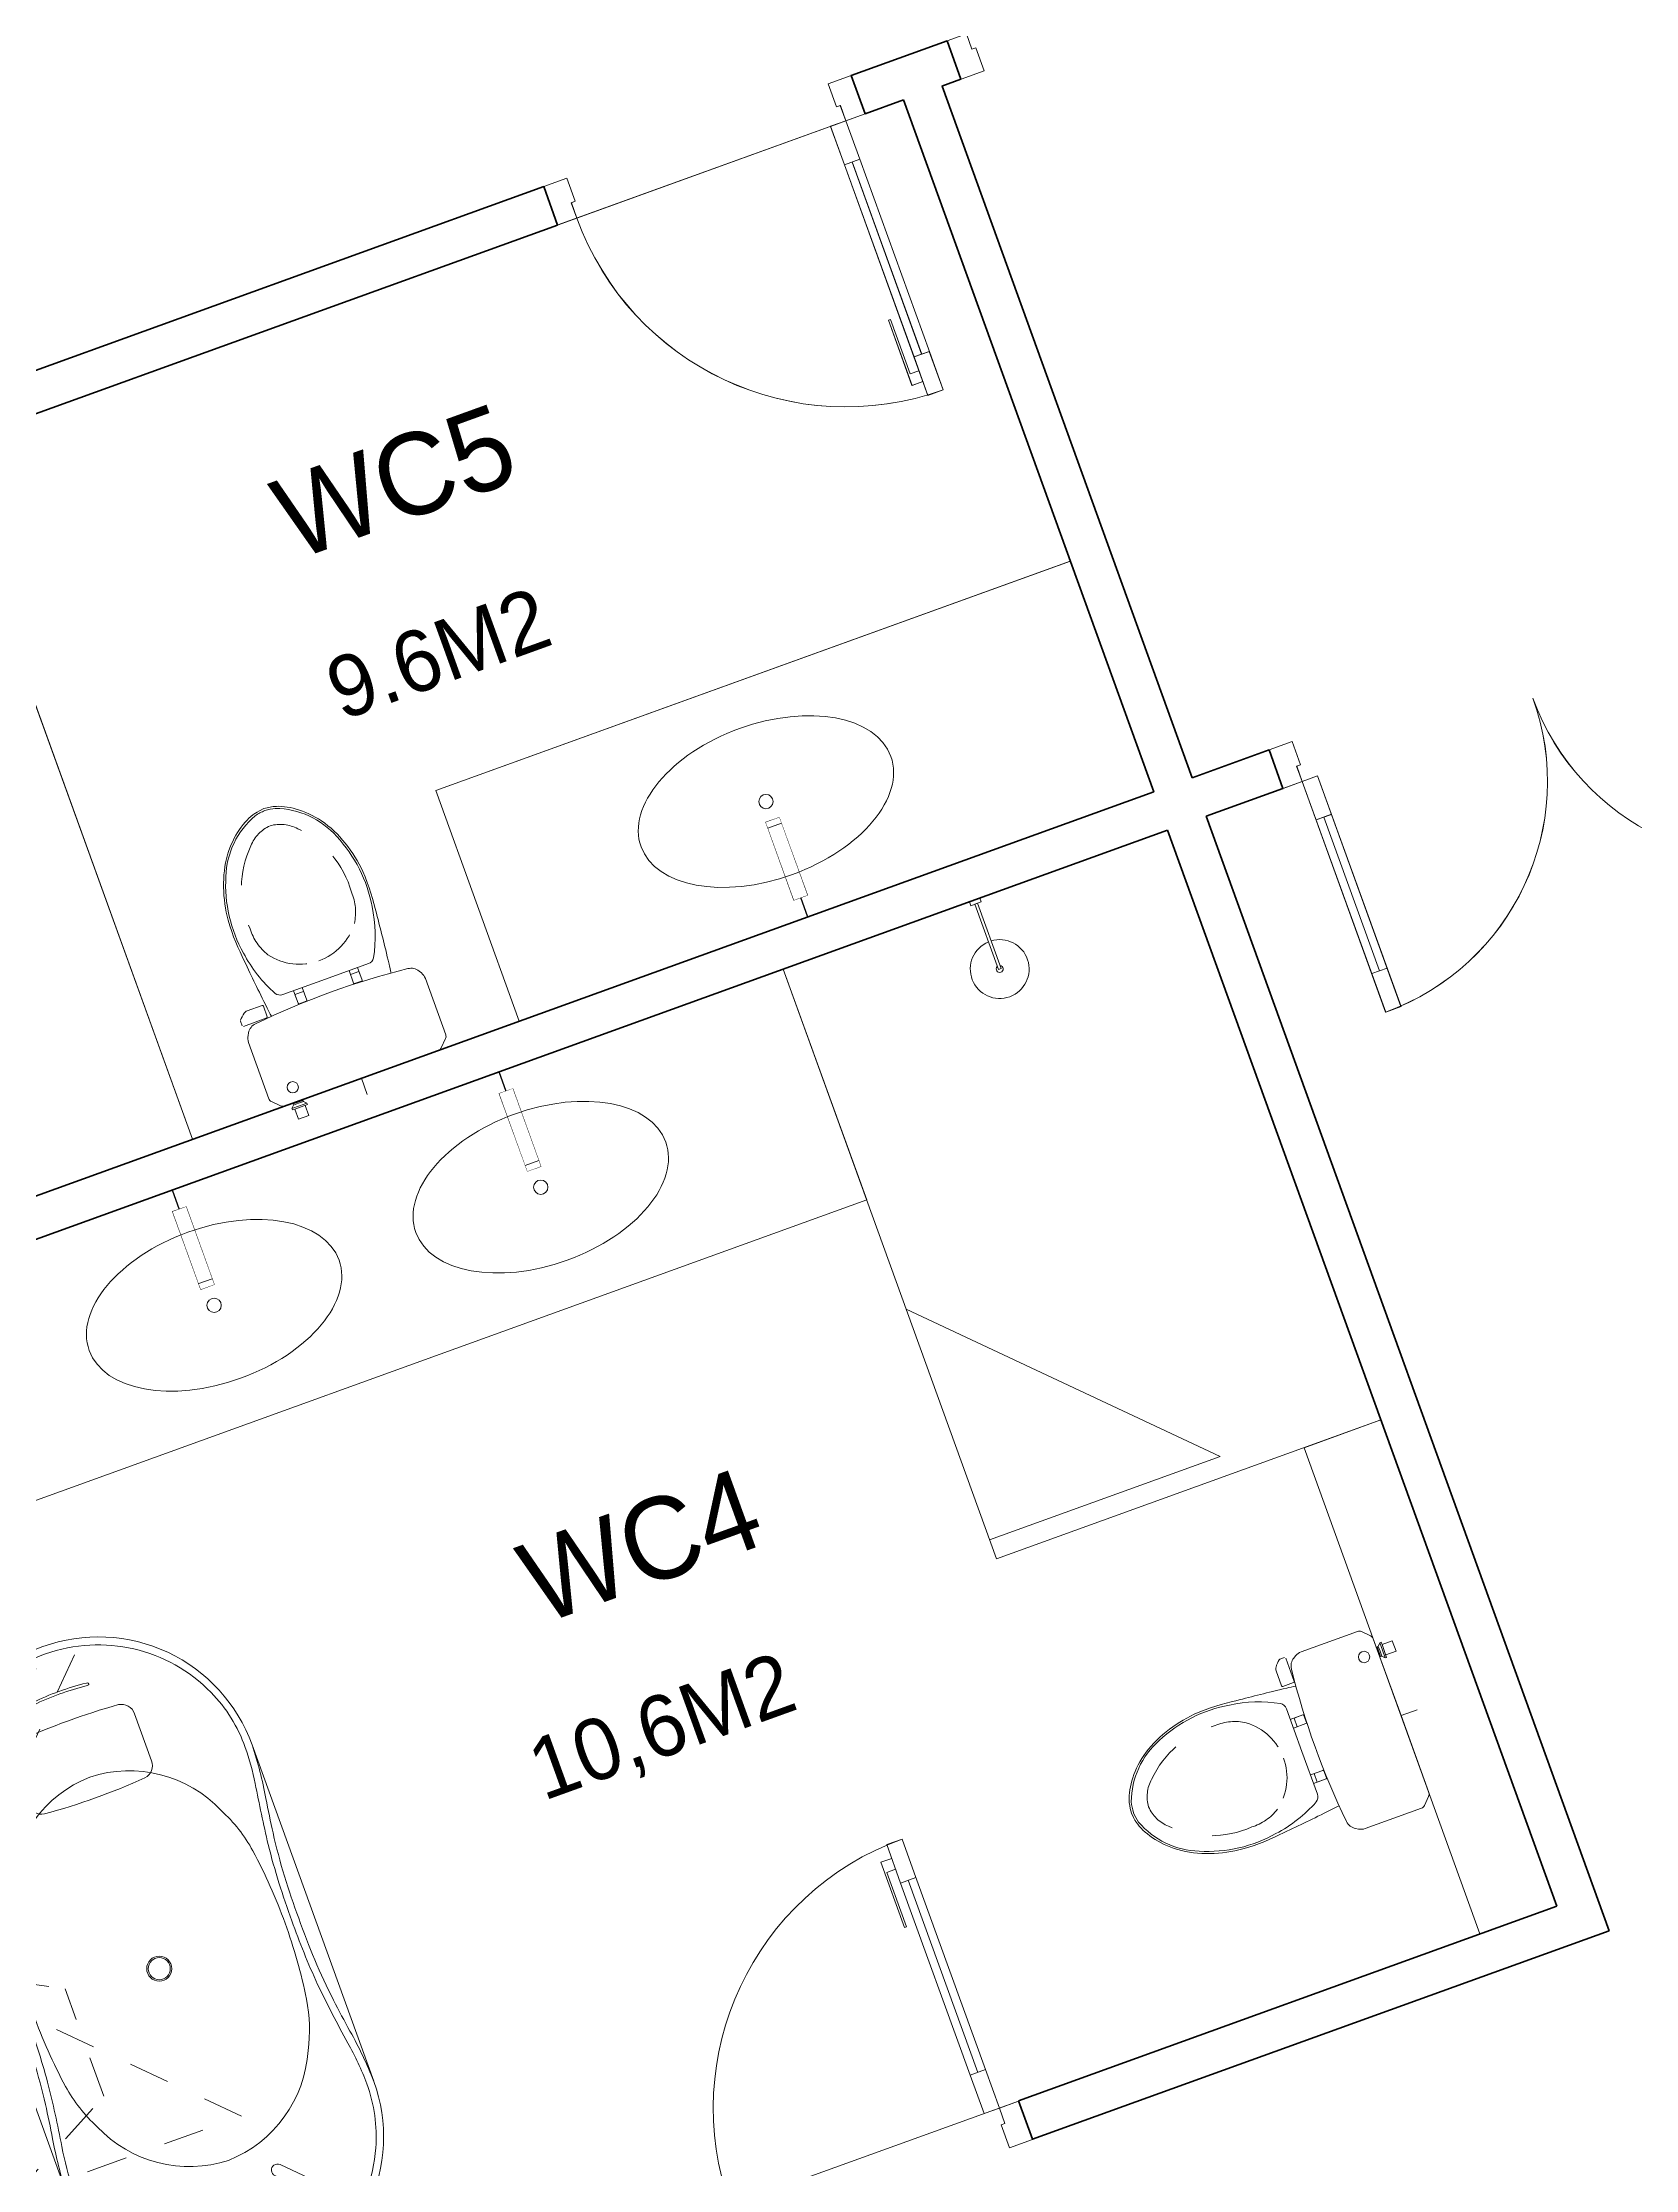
# Model space of a CAD drawing. Header units: metres. Extents: x 568332 to 569219, y 2065964 to 2066430.
# Drawn here: x 568581.48 to 568585.38, y 2066343.41 to 2066348.61 of the extents above; entities that cross this region are included whole.
import ezdxf

# ---------------------------------------------------------------- set-up
doc = ezdxf.new("R2010")
doc.units = ezdxf.units.M
for name, pattern in [('$AUDIT_BAD_LTYPE2', [0]), ('HIDDEN2', [0.1875, 0.125, -0.0625]), ('xref-thap C (mb tang 32-2)$0$HIDDEN', [0.375, 0.25, -0.125])]:
    doc.linetypes.add(name, pattern=pattern)
doc.layers.get('0').update_dxf_attribs({"linetype": 'CONTINUOUS'})
doc.layers.get('DEFPOINTS').update_dxf_attribs({"linetype": 'CONTINUOUS'})
for name, color, linetype, lineweight in [('-DOOR', 137, 'CONTINUOUS', 9), ('-FURNITURE', 46, 'CONTINUOUS', 9), ('-HATCH', 8, 'CONTINUOUS', 5), ('-LINE2', 252, 'CONTINUOUS', 9), ('-WALL', 4, 'CONTINUOUS', 35), ('TEXT25', 2, 'CONTINUOUS', 13)]:
    doc.layers.add(name, color=color, linetype=linetype, lineweight=lineweight)
doc.layers.add('LoLK', color=6, linetype='CONTINUOUS')
doc.styles.add('SVN_AVO_thuong', font='')
doc.styles.add('T1', font='', dxfattribs={"height": 200})
doc.styles.get('SVN_AVO_thuong').set_extended_font_data('SVN-Avo')
doc.styles.get('T1').set_extended_font_data('VNgeometric Light')

# ---------------------------------------------------------------- blocks, each defined once
blk = doc.blocks.new('*U18')
at = {"linetype": '$AUDIT_BAD_LTYPE2'}
for p, q in [((70, 100), (69.99999999999999, 599.9999999999982)), ((89.99999999999999, 599.9999999999982), (90, 100))]:
    blk.add_line(p, q, dxfattribs=at)
for points in [[(49.99999999999999, 599.9999999999982), (89.99999999999999, 599.9999999999982), (89.99999999999999, 699.9999999999982), (49.99999999999999, 699.9999999999982), (49.99999999999999, 599.9999999999982)], [(49.99999999999999, 602.9059272893337), (50, 100)], [(50, 100), (90, 100), (90, 0), (50, 0), (50, 100)]]:
    blk.add_lwpolyline(points)
for points in [[(118.2698876160139, 494.5156181119073), (118.2698876160139, 664.1349438079906), (89.99999999999999, 664.1349438079906), (89.99999999999999, 635.8650561920058), (112.6159100928053, 635.8650561920058), (112.6159100928053, 494.5156181119073)], [(0, 0), (50, 0), (50, -40), (60, -40), (60, -100.0001724930698), (0, -100.0001724930698)], [(799.9999999999982, 7.105427357601134e-15), (749.9999999999982, 7.105427357601134e-15), (749.9999999999982, -40), (739.9999999999982, -40), (739.9999999999982, -100.0001724930698), (799.9999999999982, -100.0001724930698)]]:
    blk.add_lwpolyline(points, close=True)
at = {"linetype": '$AUDIT_BAD_LTYPE2', "ltscale": 0.3}
blk.add_arc((50, 0), 699.9999999999982, 0, 90, dxfattribs=at)
blk = doc.blocks.new('*U149')
at = {"linetype": '$AUDIT_BAD_LTYPE2'}
for p, q in [((70, 100), (70, 699.9999999999982)), ((90, 699.9999999999982), (90, 100))]:
    blk.add_line(p, q, dxfattribs=at)
for points in [[(50, 699.9999999999982), (90, 699.9999999999982), (90, 799.9999999999982), (50, 799.9999999999982), (50, 699.9999999999982)], [(50, 702.9059272893337), (50, 100)], [(50, 100), (90, 100), (90, 0), (50, 0), (50, 100)]]:
    blk.add_lwpolyline(points)
for points in [[(118.2698876160139, 594.5156181119073), (118.2698876160139, 764.1349438079906), (90, 764.1349438079906), (90, 735.8650561920058), (112.6159100928053, 735.8650561920058), (112.6159100928053, 594.5156181119073)], [(0, 0), (50, 0), (50, -40), (60, -40), (60, -99.99999999999272), (0, -99.99999999999272)], [(899.9999999999982, 1.3252863207713e-28), (849.9999999999982, 1.3252863207713e-28), (849.9999999999982, -40.00000000000001), (839.9999999999982, -40.00000000000001), (839.9999999999982, -99.99999999999272), (899.9999999999982, -99.99999999999272)]]:
    blk.add_lwpolyline(points, close=True)
at = {"linetype": '$AUDIT_BAD_LTYPE2', "ltscale": 0.3}
blk.add_arc((50, 0), 799.9999999999982, 0, 90, dxfattribs=at)
blk = doc.blocks.new('*U291')
for p, q in [((-1209.999999987398, -99.99999999999946), (-1249.999999987398, -99.99999999999955)), ((-1229.999999987398, -99.99999999999946), (-1229.999999987398, -499.9999999936985)), ((-90.00000000000003, -99.99999999999999), (-50.00000000000003, -100)), ((-70.00000000000003, -100), (-70.00000000000037, -499.999999993699)), ((-1209.999999987398, -499.9999999936986), (-1249.999999987398, -499.9999999936983)), ((-90.00000000000037, -499.999999993699), (-50.00000000000038, -499.999999993699))]:
    blk.add_line(p, q)
for points in [[(-1299.999999987398, 100.0000000124132), (-1239.999999987398, 100.0000000124131), (-1239.999999987398, 40.00000000000052), (-1249.999999987398, 40.00000000000058), (-1249.999999987398, 5.736017721381656e-13), (-1299.999999987398, 5.451800627077616e-13)], [(2.661004540099838e-14, 100.0000000124126), (-60.00000000000009, 100.0000000124126), (-59.99999999999999, 40), (-49.99999999999999, 40), (-50, 0), (0, 0)], [(-1249.999999987398, 5.736017721381656e-13), (-1209.999999987398, 5.167583532773576e-13), (-1209.999999987398, -599.9999999936986), (-1249.999999987398, -599.9999999936985)], [(-50, 0), (-90, 2.842170943040401e-14), (-90.00000000000006, -599.999999993699), (-50.00000000000007, -599.999999993699)]]:
    blk.add_lwpolyline(points, close=True)
for centre, radius, start, end in [((-1249.999999988366, 1.047908426694035e-09), 599.9999999948874, 270.0000392677513, 0), ((-49.99999999984107, 2.53997065803019e-10), 599.9999999940992, 180, 269.9999607322486)]:
    blk.add_arc(centre, radius, start, end)
blk = doc.blocks.new('Sink_Cicle')
blk.add_lwpolyline([(17.49999987077899, -50.00226151314564), (-17.49999987077899, -49.99773848685436), (-17.51615354442038, -252.2967581441626), (17.48384613892995, -252.3012811850058)], close=True)
blk.add_circle((0, -300), 17.5)
at = {"layer": 'DEFPOINTS'}
blk.add_line((0, -100), (0, 0), dxfattribs=at)
blk.add_wipeout([(17.499999870775355, -50.00226151314928), (-17.49999987078263, -49.99773848685436), (-17.516153544427652, -252.29675814416623), (17.48384613892631, -252.3012811850058)])
at = {"layer": '-FURNITURE', "linetype": 'Continuous'}
blk.add_ellipse((0, -300), major_axis=(-325, 0), ratio=0.5846153846153846, dxfattribs=at)
blk.add_line((-17.51421511289664, -237.2967582757119), (17.48578462866135, -237.3012813020032))
blk = doc.blocks.new('A$C18091ED7')
for p, q in [((9.957147995010018e-09, -42.13376978135784), (0, -3.786117304116488e-07)), ((146.1412317672475, -26.59467297248193), (179.181621938591, -26.59467296488583)), ((146.1412317672475, -26.59467297248193), (146.1412317680188, -30.17859706786112)), ((146.1412317680188, -30.17859706786112), (165.7503655985456, -30.17859706340823)), ((153.0594147269658, -36.79204952501459), (146.1412317680188, -30.17859706786112)), ((152.3191092506386, -2.717133611440659e-07), (152.3191092568413, -26.59467297093943)), ((152.3191092506386, -2.717133611440659e-07), (179.1816219322718, -2.654269337654114e-07)), ((153.0594147269658, -36.79204952501459), (165.7503656001572, -36.79204952192958)), ((153.0594147275151, -39.73033438943094), (153.0594147269658, -36.79204952501459)), ((153.0594147275151, -39.73033438943094), (178.4413164740145, -39.73033438349376)), ((153.0594147275151, -39.73033438943094), (178.4413164740145, -39.73033438349376)), ((153.0594147275151, -39.73033438943094), (153.0594147281554, -42.13376974494895)), ((185.3594994290725, -30.17859705851879), (165.7503655985456, -30.17859706340823)), ((178.4413164733487, -36.79204951884458), (165.7503656001572, -36.79204952192958)), ((185.3594994290725, -30.17859705851879), (178.4413164733487, -36.79204951884458)), ((178.4413164733487, -36.79204951884458), (178.4413164740145, -39.73033438349376)), ((178.4413164740145, -39.73033438349376), (178.4413164746547, -42.1337697392446)), ((179.1816219322718, -2.654269337654114e-07), (179.181621938591, -26.59467296488583)), ((179.181621938591, -26.59467296488583), (185.3594994283012, -26.59467296337243)), ((185.3594994283012, -26.59467296337243), (185.3594994290725, -30.17859705851879)), ((167.8691141396885, -259.5142789271486), (228.0810223811895, -259.5142789128586)), ((-83.25994817525861, -267.3592828898691), (-83.259948167517, -299.9634285944048)), ((-83.25994817257379, -278.4883151478134), (-83.25994817046012, -287.6388527823146)), ((-60.91100930959874, -290.0299398849311), (-83.25994816994717, -290.0299398901407)), ((-62.88950393904452, -265.3807882612164), (-81.28145355204106, -265.3807882657275)), ((-60.91100931491019, -267.3592828844266), (-60.91100930728498, -299.9634285889624)), ((60.9110093945892, -267.3592828557594), (60.9110094022144, -299.9634285600623)), ((60.91100939990065, -290.029939856031), (83.25994826024908, -290.0299398510542)), ((62.88950401780676, -265.3807882316178), (81.2814536308033, -265.3807882273395)), ((83.25994825493763, -267.3592828505498), (83.25994826256283, -299.9634285550856)), ((83.25994825750604, -278.488315108727), (83.2599482596197, -287.6388527429954)), ((165.3959958605519, -261.9873972070927), (165.3959958671003, -289.7349902229907)), ((167.8691141472664, -292.2081085020036), (206.7175896017579, -292.2081084926904)), ((230.5541406641933, -274.3229751045001), (230.5541406613593, -261.9873971916386))]:
    blk.add_line(p, q)
for points in [[(230.0000000517721, -218.5046414944518, -0.1374073801801567), (225.4781190853137, -234.6482587013161), (221.7949787454636, -240.7070387715066, -0.2360805181595358), (198.2560902649639, -255.4947853636986, -0.0519608230665726), (-198.2560901437319, -255.4947854572965, -0.236080518165078), (-221.7949786317113, -240.7070388760185), (-225.4781189743626, -234.6482588077488, -0.1374073801809237), (-229.9999999484608, -218.5046416030382), (-229.9999999831671, -71.98694829508895, -0.1989123673786679), (-226.3782021181105, -63.2431547633314), (-208.8906150607545, -45.75556769772083, -0.1989123673792025), (-200.1468215308087, -42.13376982865157), (9.971699910238385e-09, -42.13376978135784), (200.1468215506357, -42.13376973403501, -0.1989123673792025), (208.8906150822841, -45.75556759897154), (226.3782021480001, -63.24315465634572, -0.1989123673791691), (230.0000000170658, -71.98694818626973)], [(144.14367173758, -618.9627606730501, -0.2124047892419209), (26.30999211127346, -734.491494372196, -0.0276853236339062), (-0.5628229983012716, -738.609219571983, -0.0222792448073508), (-26.30999181118386, -734.4914943844487, -0.2124047892421136), (-144.1436714920528, -618.9627607410075, -0.1427957259999892), (-167.2376623962118, -428.0139674870588, -0.0930051380368448), (-127.9331820271946, -309.1271633332653, -0.2564387014614383), (-111.240849547703, -299.9634286007786), (4.746470949612558e-08, -299.9634285748762), (111.2408496426324, -299.9634285482753, -0.2564387014619951), (127.933182126606, -309.1271632729331, -0.0930051380368741), (167.2376625517572, -428.0139674081001, -0.1427957260000456)]]:
    blk.add_lwpolyline(points, format="xyb", close=True)
at = {"linetype": 'xref-thap C (mb tang 32-2)$0$HIDDEN', "ltscale": 100}
blk.add_lwpolyline([(61.00044987679576, -669.0176259216969, -0.1990312026443698), (1.417429302819073e-07, -698.769823720475, -0.1990312026443799), (-61.00044960746891, -669.0176259504806, -0.2189240232571595), (-131.9321382956405, -478.313622940972, -0.1537914605682739), (-112.4681372026971, -403.989815428853, -0.2367011859554165), (5.876427167095244e-08, -347.5870280214876, -0.2367011859554843), (112.4681373467611, -403.9898153757968, -0.1537914605681893), (131.9321384748619, -478.313622878748, -0.2189240232571754)], format="xyb", close=True, dxfattribs=at)
blk.add_circle((165.7503656100234, -78.39166221523192), 13.90362011701458)
for centre, radius, start, end in [((167.8691141402633, -261.9873972065106), 2.473118279571131, 90.00000001354867, 180.0000000133402), ((-81.28145355158267, -267.3592828894034), 1.978494623656905, 90.00000001354867, 180.0000000133402), ((-62.88950393858613, -267.3592828848923), 1.978494623656905, 1.334021322268115e-08, 90.00000001354867), ((62.88950401826514, -267.3592828552937), 1.978494623656905, 90.00000001354867, 180.0000000133402), ((81.28145363126168, -267.3592828510155), 1.978494623656905, 1.334021322268115e-08, 90.00000001354867), ((167.8691141466952, -289.7349902224087), 2.473118279571131, 180.0000000133402, 270.0000000135486), ((206.717589598069, -276.6690117186226), 15.53909677420133, 270.0000000135486, 306.4658507565522), ((168.3527972659103, -224.7572911087773), 80.08895368617857, 306.4658507565522, 320.3122930343796), ((228.0810223845983, -274.3229751050822), 2.473118279571131, 320.3122930343796, 1.334021322268115e-08)]:
    blk.add_arc(centre, radius, start, end)
for points, knots in [([(-155.6468228230951, -259.4535552573798), (-156.6353001506941, -267.2522313103836), (-164.2940232875517, -328.394745314552), (-169.1545302536251, -385.0939582949213), (-183.68571763406, -527.7705276800843), (-135.602968026873, -679.1126648240606), (-50.29344375100118, -735.2493608418445), (-19.70048385594782, -741.0901266933652), (1.531116140540689e-07, -743.6724421556864)], [130.6139379315478, 130.6139379315478, 130.6139379315478, 130.6139379315478, 152.8521090939923, 311.1293507817257, 417.703951170228, 561.3833927516608, 697.6926317810714, 710.812262267882, 710.812262267882, 710.812262267882, 710.812262267882]), ([(155.6468228994709, -259.4535551877343), (156.6353002305841, -267.2522312389628), (164.2940233960289, -328.3947452375724), (169.1545303888706, -385.0939582149149), (183.6857178367027, -527.7705275934422), (135.6029683008201, -679.1126647599449), (50.29344405157826, -735.2493608178338), (19.70048415924612, -741.0901266841101), (1.530679583083838e-07, -743.6724421554536)], [130.613937934949, 130.613937934949, 130.613937934949, 130.613937934949, 152.8521090939923, 311.1293507817257, 417.703951170228, 561.3833927516608, 697.6926317810714, 710.812262267882, 710.812262267882, 710.812262267882, 710.812262267882])]:
    blk.add_open_spline(points, degree=3, knots=knots)
blk = doc.blocks.new('A$C52EE6B0C')
for p, q in [((-17.20769670707523, 15.73427220259327), (17.21740616677562, 15.73427220259327)), ((-17.20769664159161, -15.76179078378482), (17.25286010079435, -15.76177874789573))]:
    blk.add_line(p, q)
for radius in [1.2047244094, 1.0625984252]:
    blk.add_circle((0.004854760598391294, -0.01375929062487558), radius)
for centre, radius, start, end in [((-17.24314525874797, -0.01207868778146803), 15.74633857169191, 90.00004679933201, 180.0060212317107), ((-17.25508472573711, 0.1019342582440004), 14.92367355756088, 89.89259614786677, 114.0143398310184), ((-18.18116453613038, -21.56814891623799), 37.31420158923805, 80.32537186998005, 88.55949406869577), ((-17.85723445771146, -16.41196067107376), 31.44385665188106, 80.95530103647799, 88.85173392611411), ((3.492732717044419, 116.0118507486186), 102.6900642221361, 260.8064278436171, 264.356453546728), ((10.00461303815246, 158.7953360565007), 145.2428134353977, 261.321760178495, 262.6566174950622), ((-0.8758374273893423, 77.0744670072454), 62.80248494290996, 262.9722866301048, 270.8034968767962), ((0.8855469487607479, 77.0744670072454), 62.80248494290996, 269.1965031232039, 277.0277133698951), ((-18.4352474148327, 226.8786012548953), 214.5500408366301, 276.9922117853802, 278.5967700074263), ((-9.994903516751947, 158.7953360565007), 145.2428134353977, 277.3433825049378, 278.678239821505), ((18.19087405753089, -21.56814891623799), 37.31420158923805, 91.44050593130423, 99.67462813001998), ((17.49661970126908, -11.01489087357186), 26.04177352760918, 90.57161639594337, 98.52623542419117), ((17.38028173809289, 0.6458196171442978), 14.38048270410287, 65.5240217261104, 90.57161639594337), ((17.25285478011938, -0.01207868778146803), 15.74633857169191, 359.9939787682893, 89.999953200668), ((-17.21041953764507, 0.001682114729192108), 15.03342542002128, 114.0143397923319, 180.0588324882195), ((-5.419667109847069, -2.205582012422383), 14.69270855791083, 98.51976196149644, 117.8512947361469), ((-0.2559751088847406, -36.67531980102649), 49.54707038386372, 89.69837733597764, 98.51976196149644), ((-0.4392543211579323, 89.40770245710155), 75.83928513553873, 265.3361413481834, 270.3355216603239), ((0.5786736126174219, 84.46415005414747), 70.89675459107134, 269.5362586194438, 275.7509718273354), ((0.26568463028525, -36.67531980102649), 49.54707038386372, 81.48023803850357, 90.30162266402236), ((5.429376631247578, -2.205582012422383), 14.69270855791083, 62.14870526385309, 81.48023803850357), ((17.03142645675689, -0.1205247127218172), 15.22249436628161, 0.4018525137937155, 65.5240217261104), ((-7.450100970658241, -0.4025184732163325), 12.18724008712164, 113.3669392692271, 178.1720206420629), ((7.459810492087854, -0.4025184732163325), 12.18724008712164, 1.827979357937088, 66.63306073077288), ((28.29923964393674, 2.770475775178056), 0.2863587186237817, 160.8078893687392, 185.677575747249), ((1.032724158198107, 0.0596931052277796), 27.11457574387047, 359.8447870516113, 5.677575747249001), ((28.14528837171383, 2.82406351249665), 0.1233475539422422, 123.474108831765, 160.8078893687392), ((28.11764562025201, 2.865868186636362), 0.07323016681635565, 85.79124561711077, 123.474108831765), ((28.11499697584077, 2.829875804425683), 0.1093198730242431, 39.09426345110634, 85.79124561711077), ((27.9923979784362, 2.718469867249951), 0.2748749163090767, 4.941295606222266, 41.00239497281166), ((1.841417531803017, 0.05082119413418695), 26.56153366930607, 359.8606935406443, 5.815426488843808), ((-17.24314525874797, -0.01544044824549928), 15.74633857169191, 179.9939787682893, 269.999953200668), ((-17.21041951692314, -0.02920073014684021), 15.03342545060523, 179.9411309193374, 245.9856601689816), ((-7.450100970658241, 0.3749993371893652), 12.18724008712164, 181.8279793579371, 246.6330607307729), ((7.459810492087854, 0.3749993371893652), 12.18724008712164, 293.3669392692271, 358.1720206420629), ((17.25285478011938, -0.01544044824549928), 15.74633857169191, 270.000046799332, 0.006021231710728335), ((17.0314264257031, 0.09300610912032425), 15.22249441194929, 294.4759783475301, 359.5981396082714), ((1.032724158198107, -0.08721224125474691), 27.11457574387047, 354.322424252751, 0.1552129483886985), ((1.841417531803017, -0.07834033016115427), 26.56153366930607, 354.1845735111562, 0.1393064593556944), ((28.29923964393674, -2.797994911205024), 0.2863587186237817, 174.322424252751, 199.1921106312608), ((28.14528837171383, -2.851582648523618), 0.1233475539422422, 199.1921106312608, 236.525891168235), ((28.11764562025201, -2.89338732266333), 0.07323016681635565, 236.525891168235, 274.2087543828892), ((28.11499697584077, -2.85739494045265), 0.1093198730242431, 274.2087543828892, 320.9057365488936), ((27.9923979784362, -2.745989003276918), 0.2748749163090767, 318.9976050271883, 355.0587043937777), ((-5.419667109847069, 2.178062876395416), 14.69270855791083, 242.1487052638531, 261.4802380385036), ((5.429376631247578, 2.178062876395416), 14.69270855791083, 278.5197619614964, 297.8512947361469), ((-17.25508472573711, -0.1294528978760354), 14.92367355756088, 245.9856601689816, 270.1074038521332), ((3.492732717044419, -116.0393693881924), 102.6900642221361, 95.64354645327202, 99.19357215638293), ((-0.8758374273893423, -77.10198614327237), 62.80248494290996, 89.19650312320385, 97.02771336989514), ((-0.2559751088847406, 36.64780066499952), 49.54707038386372, 261.4802380385036, 270.3016226640223), ((-0.4392543211579323, -89.43522109673359), 75.83928513553873, 89.66447833967614, 94.66385865181664), ((0.26568463028525, 36.64780066499952), 49.54707038386372, 269.6983773359776, 278.5197619614964), ((0.5786736126174219, -84.4916686937795), 70.89675459107134, 84.24902817266455, 90.4637413805562), ((0.8855469487607479, -77.10198614327237), 62.80248494290996, 82.97228663010486, 90.80349687679617), ((-18.4352474148327, -226.9061198945274), 214.5500408366301, 81.40322999257371, 83.00778821461982), ((17.38028173809289, -0.6733382567763329), 14.38048270410287, 269.4283836040566, 294.4759782738896), ((-18.18116453613038, 21.54062978021102), 37.31420158923805, 271.4405059313042, 279.6746281300199), ((-17.85723445771146, 16.38444203144172), 31.44385665188106, 271.1482660738859, 279.044698963522), ((10.00461303815246, -158.8228551925276), 145.2428134353977, 97.3433825049378, 98.67823982150497), ((-9.994903516751947, -158.8228551925276), 145.2428134353977, 81.32176017849503, 82.65661749506219), ((18.19087405753089, 21.54062978021102), 37.31420158923805, 260.32537186998, 268.5594940686958), ((17.49661970126908, 10.98737223393982), 26.04177352760918, 261.4737645758088, 269.4283836040566)]:
    blk.add_arc(centre, radius, start, end)
at = {"layer": 'DEFPOINTS'}
for tag, p in [('MODELNUMBER', (0, 0)), ('TRADENAME', (0, -0.001666666648816317)), ('PRODUCT', (0, -0.003333333355840296)), ('MATERIAL', (0, -0.005000000004656613))]:
    blk.add_attdef(tag, p, '', height=0.001, dxfattribs=at)
blk = doc.blocks.new('A$C4D835AF5')
at = {"layer": '-FURNITURE', "ltscale": 8}
for p, q in [((-3.937007874133997, 0.3346456687140744), (-3.937007874133997, 0.8661417323164642)), ((-3.856363968050573, 0.3149606298829895), (-3.917322834720835, 0.3149606298829895)), ((3.14960629917914, 0.905511811026372), (-3.897637795307674, 0.905511811026372)), ((-3.549881889834069, 0.4615121080132667), (-3.549881889834069, 0.4918150943994988)), ((-3.339881889871322, 0.4918150943994988), (-3.339881889871322, 0.4615121080132667)), ((-0.5905511811724864, 0), (-0.5905511811724864, -12.08661417319672)), ((0.5905511810560711, 0), (0.5905511810560711, -12.08661417319672)), ((3.14960629917914, -0.9055118109972682), (3.14960629917914, 0.905511811026372)), ((3.169291338417679, 0.8956692913197912), (3.14960629917914, 0.8956692913197912)), ((3.169291338417679, -0.8956692912906874), (3.169291338417679, 0.8956692913197912)), ((3.188976377830841, 0.905511811026372), (3.976377952611074, 0.905511811026372)), ((3.996062992024235, -0.8858222072885837), (3.996062992024235, 0.8858183881966397)), ((-3.937007874133997, -0.8661417323164642), (-3.937007874133997, -0.3346456698782276)), ((-3.859123134170659, -0.3149606298829895), (-3.917322834720835, -0.3149606298829895)), ((-0.5905511811724864, -0.9055118109972682), (-3.897637795307674, -0.9055118109972682)), ((-3.702086295757908, -0.4482994973659515), (-3.703305563307367, -0.4183928251150064)), ((-3.626116961007938, -0.4552132484968752), (-3.624325704469811, -0.4472871391335502)), ((-3.592593900160864, -0.4693618138844613), (-3.593808271281887, -0.4553162374941166)), ((-3.516390349017456, -0.4728221969853621), (-3.515662283170968, -0.4687519224826247)), ((-3.483023508393671, -0.4913916403020266), (-3.485677747870795, -0.4713251190551091)), ((-3.406740271369927, -0.4913916403020266), (-3.404085924616084, -0.4713243082514964)), ((-3.373373430629726, -0.4728221969853621), (-3.374101741297636, -0.4687505542242434)), ((-3.297169879544526, -0.4693618138844613), (-3.295955249399412, -0.4553132418950554)), ((-3.263646818697453, -0.4552132484968752), (-3.265438825008459, -0.4472838216461241)), ((-3.187677483947482, -0.4482994973659515), (-3.186458005278837, -0.4183876432944089)), ((3.14960629917914, -0.9055118109972682), (0.5905511810560711, -0.9055118109972682)), ((3.169291338417679, -0.8956692912906874), (3.14960629917914, -0.8956692912906874)), ((3.188976377830841, -0.9055118109972682), (3.976377952611074, -0.9055118109972682))]:
    blk.add_line(p, q, dxfattribs=at)
for radius in [0.3110236219999999, 0.264425112]:
    blk.add_circle((3.582677165279165, 0), radius, dxfattribs=at)
for centre, radius, start, end in [((-5.820766091346741e-11, 0), 2.3622047244, 22.54031043733562, 157.4596895626644), ((-5.172746209602337, -0.009833991935011), 0.2398274364867001, 175.3988683949836, 267.683684738816), ((-5.162281866127159, 0.001097322150599211), 0.2496571373087167, 92.26055198415715, 178.0931381794738), ((-5.411562051915098, -2528.914153773454), 2529.164725280366, 89.9660810117202, 89.99457585702427), ((-3.897637795307674, 0.8661417323164642), 0.03937007869999999, 90, 180), ((-3.917322834720835, 0.334645669296151), 0.0196850394, 180, 270), ((-3.444696608930826, -0.1800324727082625), 0.6800319107999998, 90.0155575041171, 98.89806549202986), ((-3.445067178807221, -0.1800325420044828), 0.6800319804999999, 81.10193476241767, 89.98433540355451), ((-5.820766091346741e-11, 0), 0.7874015747999998, 318.5903779145428, 221.4096220854572), ((-5.820766091346741e-11, 0), 0.5905511810999999, 0, 180), ((3.188976377830841, 0.8858267717296258), 0.0196850394, 90, 180), ((3.976377952611074, 0.8858267717296258), 0.0196850394, 0, 90), ((-4.563514047302306, 275.4393603570643), 275.6895205756396, 269.8713704548476, 270.134413801293), ((-3.917322834720835, -0.334645669296151), 0.0196850394, 90, 180), ((-3.897637795307674, -0.8661417323164642), 0.03937007869999999, 180, 270), ((-3.69050836347742, -0.4472920451080427), 0.01162168131717254, 184.9730588167124, 258.0340652050838), ((-3.646140178490896, -0.2514027326542418), 0.2124717066311285, 257.2815863172942, 272.5837431166033), ((-3.637047897733282, -0.4523756541602779), 0.01129324217511807, 272.4656825237923, 345.4476281752974), ((-3.581550852512009, -0.4681202150823083), 0.01111262650185997, 186.4149760746678, 247.4426638316044), ((-3.544597993255593, -0.2922010583861265), 0.190689105969796, 257.5175194414243, 274.7853332085882), ((-3.528885980602354, -0.4692233995883726), 0.01300354377461912, 270.8627506118385, 343.9333648868276), ((-3.471052158158273, -0.4887641616223846), 0.01225629918881619, 192.3790292665462, 260.142289403178), ((-3.445049900154117, -0.295684714539675), 0.2070703525339242, 262.2005895473907, 277.9341143868692), ((-3.417906698421575, -0.4895470514893532), 0.01131775609399448, 277.3077516790804, 350.6199838641652), ((-3.361692738719285, -0.4698820120247547), 0.01204505090893129, 194.128595859641, 259.0416995531207), ((-3.342932183295488, -0.2742454641556833), 0.2085271705549764, 264.2062775251951, 279.0284077801071), ((-3.310024282021914, -0.4671465401770547), 0.01304389132053663, 269.1875638990808, 350.2219325995679), ((-3.252893783501349, -0.4524938771792222), 0.01109156189044463, 194.1921654394817, 261.8514003855582), ((-3.243402015476022, -0.2392133744724561), 0.2245328352159587, 267.1755962354845, 281.6727780298017), ((-3.20032295252895, -0.4465554517519195), 0.01276517026006314, 280.6032237323427, 352.1473828500294), ((-5.820766091346741e-11, 0), 2.3622047244, 202.5403104373356, 255.4906014981622), ((-5.820766091346741e-11, 0), 2.3622047244, 284.5092583305358, 337.4596895626644), ((3.188976377830841, -0.8858267716132104), 0.0196850394, 180, 270), ((3.976377952611074, -0.8858267716132104), 0.0196850394, 270, 0), ((-5.820766091346741e-11, -12.08661417319672), 0.5905511810999999, 180, 0)]:
    blk.add_arc(centre, radius, start, end, dxfattribs=at)
blk.add_ellipse((-3.444881830888335, -0.001299991592532024), major_axis=(0.5549964930499999, 1.979270000163069e-05), ratio=0.8491940411667758, dxfattribs=at)
for tag, p in [('TRADENAME', (-0.004336408572271466, 0.006709126027999446)), ('MODELNUMBER', (-0.004336408572271466, 0.008375792705919594)), ('PRODUCT', (-0.004336408572271466, 0.005042459379183128)), ('MATERIAL', (-0.004336408572271466, 0.003375792701262981))]:
    blk.add_attdef(tag, p, '', height=0.0009999999999999998, dxfattribs=at)
blk = doc.blocks.new('A$C06914B9D')
at = {"layer": '-FURNITURE', "ltscale": 5}
for p, q in [((294.6599550954998, -1372.946706551127), (294.593063864857, -1495.269907747395)), ((614.665790906176, -1373.70155921299), (614.5996415428817, -1494.51505508367))]:
    blk.add_line(p, q, dxfattribs=at)
for centre, radius, start, end in [((328.8346441350877, -1372.66104604397), 34.19417278572232, 97.79750243114067, 180.4786434526077), ((449.6535268053412, -3017.262859358452), 1683.161974464355, 85.38531070553488, 94.27462811831235), ((580.4543413612992, -1373.438239138573), 34.19417278572232, 359.5587913520952, 82.23993242046836), ((328.802044255659, -1495.589171717875), 34.19417278572232, 179.4650466896836, 262.14618768116), ((580.4225383251905, -1494.74476924073), 34.19417278572232, 277.7037576780962, 0.384898782282091), ((449.2141993120313, 149.0575992399827), 1683.174451148718, 265.7381508570538, 274.6274353096679)]:
    blk.add_arc(centre, radius, start, end, dxfattribs=at)
at = {"layer": '-FURNITURE', "ltscale": 8}
ref = blk.add_blockref('A$C4D835AF5', (131.1496618650854, -111.8140449207276), dxfattribs=dict(at, xscale=-25.08682081009749, yscale=25.08682081009749, zscale=25.08682081009749, rotation=45.00000000000001))
ref.add_attrib('MODELNUMBER', 'K-T97328-4', (131.0602679159492, -111.5708033395931), dxfattribs={"layer": 'DEFPOINTS', "height": 0.02508682081009749, "rotation": 224.9999999245364})
ref.add_attrib('TRADENAME', 'PURIST', (131.0898330230266, -111.6003684485331), dxfattribs={"layer": 'DEFPOINTS', "height": 0.02508682081009749, "rotation": 224.9999999245364})
ref.add_attrib('PRODUCT', 'BATH FILLER', (131.1193981114775, -111.6299335351214), dxfattribs={"layer": 'DEFPOINTS', "height": 0.02508682081009749, "rotation": 224.9999999245364})
ref.add_attrib('MATERIAL', 'PREMIUM MATERIALS', (131.1489632185549, -111.6594986421987), dxfattribs={"layer": 'DEFPOINTS', "height": 0.02508682081009749, "rotation": 224.9999999245364})
at = {"layer": '-FURNITURE'}
ref = blk.add_blockref('A$C52EE6B0C', (450.3224925715476, -887.8775309827179), dxfattribs=dict(at, xscale=25.39829667096628, yscale=25.39829667096628, zscale=25.39829667096628, rotation=270))
ref.add_attrib('MODELNUMBER', 'K-1800', (450.3224925715476, -887.8775309827179), dxfattribs={"layer": 'DEFPOINTS', "height": 0.02539829667096628, "rotation": 270})
ref.add_attrib('TRADENAME', 'ABRAZO', (450.2801620643586, -897.8758592382073), dxfattribs={"layer": 'DEFPOINTS', "height": 0.02539829667096628, "rotation": 270})
ref.add_attrib('PRODUCT', 'BATH', (450.2378315906972, -897.8758592456579), dxfattribs={"layer": 'DEFPOINTS', "height": 0.02539829667096628, "rotation": 270})
ref.add_attrib('MATERIAL', 'LITHOCAST', (450.1955010872334, -897.8758592493832), dxfattribs={"layer": 'DEFPOINTS', "height": 0.02539829667096628, "rotation": 270})
blk = doc.blocks.new('shower')
for points in [[(180919.3447017173, -32316.45425928477), (180912.3337561736, -32316.45425928477), (180912.3337561736, -32146.62790954509), (180919.3447017173, -32146.62790954509)], [(180929.3839969719, -32326.62790954066), (180902.2944609144, -32326.62790954066), (180902.2944609144, -32316.45425928477), (180929.3839969719, -32316.45425928477)]]:
    blk.add_lwpolyline(points, close=True)
for radius, start, end in [(72, 272.7906698559544, 267.2093301440456), (8.346062492523743, 294.8355446212717, 245.1644553787283)]:
    blk.add_arc((180915.8392289462, -32146.62790954416), radius, start, end)
blk = doc.blocks.new('D12')
at = {"layer": '-DOOR'}
for p, q in [((0, 200.0213350024052), (1200, 200.0213350024052)), ((0, 100), (1200, 100.2985981091746)), ((0, 0), (1200, 0.2985981091745802))]:
    blk.add_line(p, q, dxfattribs=at)
at = {"layer": '-LINE2', "linetype": 'HIDDEN2', "ltscale": 10}
for p, q in [((0, 200), (0, 800)), ((0, 800), (600, 200.0213350024052)), ((1200, 800), (600, 200.0213350024052)), ((1200, 200), (1200, 800)), ((1200, 200), (1200, 800)), ((0, 200.0213350024052), (160.3887441940024, 500)), ((160.3887441940024, 500), (439.4600093320769, 500.1492614196613)), ((600, 200.0213350024052), (439.4600093320769, 500.1492614196613)), ((600, 200.0213350024052), (760.5399906679231, 500.1492614196613)), ((1039.611255805998, 500), (760.5399906679231, 500.1492614196613)), ((1200, 200.0213350024052), (1039.611255805998, 500))]:
    blk.add_line(p, q, dxfattribs=at)
blk = doc.blocks.new('M2-T3.4')
at = {"layer": '-FURNITURE'}
for p, q in [((568581.2378640762, 2066347.623677696), (568581.8500430319, 2066345.931053521)), ((568584.7575734018, 2066345.244182739), (568583.8171834373, 2066344.904084643)), ((568584.7575734018, 2066345.244182739), (568584.5694954088, 2066345.17616312)), ((568584.5694954088, 2066345.17616312), (568584.9997529525, 2066343.986477316))]:
    blk.add_line(p, q, dxfattribs=at)
for points in [[(568582.6491052151, 2066346.220023644), (568584.2018571148, 2066346.781612671), (568583.9977982575, 2066347.345846649), (568582.4450430258, 2066346.784266836)], [(568582.6491052151, 2066346.220023644), (568584.201587249, 2066346.781515072), (568583.9975283917, 2066347.34574905), (568582.4450430258, 2066346.784266836)], [(568580.6613036178, 2066345.394756785), (568583.295213758, 2066346.347359553), (568583.4992726154, 2066345.783125574), (568580.8653658071, 2066344.830513593)]]:
    blk.add_lwpolyline(points, close=True, dxfattribs=at)
blk.add_lwpolyline([(568583.8001785326, 2066344.951104141), (568584.3644125112, 2066345.155162999), (568583.5961196751, 2066345.51533812)], dxfattribs=at)
at = {"layer": '-HATCH'}
for p, q in [((568582.7430877561, 2066348.168051731), (568583.4953990334, 2066348.44013157)), ((568582.743357622, 2066348.16814933), (568583.4956688993, 2066348.440229169)), ((568583.8710174825, 2066343.577488995), (568583.1184580117, 2066343.306094867))]:
    blk.add_line(p, q, dxfattribs=at)
at = {"layer": '-WALL'}
for p, q in [((568583.6959011024, 2066348.618981503), (568583.4613897984, 2066348.534168977)), ((568583.729910912, 2066348.524942507), (568583.6959011024, 2066348.618981503)), ((568583.4613897984, 2066348.534168977), (568583.4953997864, 2066348.440130045)), ((568583.6834775998, 2066348.5081496), (568583.729910912, 2066348.524942507)), ((568584.2958989331, 2066346.815613082), (568583.6837474656, 2066348.508247198)), ((568583.4953997864, 2066348.440130045), (568583.5894386033, 2066348.47413979)), ((568582.7090778255, 2066348.2620905), (568579.9809777346, 2066347.275455508)), ((568582.7430876351, 2066348.168051504), (568582.7090778255, 2066348.2620905)), ((568580.0151359426, 2066347.181470181), (568582.7430876351, 2066348.168051504)), ((568584.4837075702, 2066346.883535287), (568584.2956295775, 2066346.815515668)), ((568584.5177173797, 2066346.789496291), (568584.4837075702, 2066346.883535287)), ((568584.5177173797, 2066346.789496291), (568584.329639387, 2066346.721476672)), ((568585.3158787218, 2066343.994467376), (568584.329638855, 2066346.721476479)), ((568584.2356003905, 2066346.687466862), (568585.1878309455, 2066344.054496935)), ((568585.1878309455, 2066344.054496935), (568583.8707699833, 2066343.578173344)), ((568583.9047797929, 2066343.484134347), (568585.3158787218, 2066343.994467376)), ((568583.8707699833, 2066343.578173344), (568583.9047797929, 2066343.484134347))]:
    blk.add_line(p, q, dxfattribs=at)
at = {"layer": '-DOOR', "yscale": 0.001, "zscale": 0.001}
for name, p, xscale, rotation in [('*U149', (568584.5425023859, 2066348.925221446), -0.001, 19.88285069180808), ('*U18', (568583.4953997864, 2066348.440130045), 0.001, 199.8828506918081), ('*U18', (568583.4956696522, 2066348.440227644), 0.001, 199.8828506918081), ('*U291', (568584.5177173797, 2066346.789496291), -0.001, 19.88285069180808), ('*U291', (568584.5179872456, 2066346.789593889), -0.001, 19.88285069180808), ('*U18', (568583.8710174825, 2066343.577488995), -0.001, 19.88285069180808)]:
    blk.add_blockref(name, p, dxfattribs=dict(at, xscale=xscale, rotation=rotation))
at = {"layer": '-FURNITURE', "yscale": 0.001, "zscale": 0.001}
for name, p, xscale, rotation in [('shower', (568764.8892173975, 2066377.646238636), 0.001, 199.8828506918081), ('A$C18091ED7', (568584.8461831029, 2066344.534993516), -0.001, 289.882850691808)]:
    blk.add_blockref(name, p, dxfattribs=dict(at, xscale=xscale, rotation=rotation))
at = {"yscale": 0.001, "zscale": 0.001}
for name, p, xscale, rotation in [('A$C06914B9D', (568582.4936196503, 2066343.219535104), 0.001, 199.8828506918081), ('D12', (568581.2172068286, 2066343.268556869), -0.001, 289.882850691808)]:
    blk.add_blockref(name, p, dxfattribs=dict(at, xscale=xscale, rotation=rotation))
at = {"layer": 'TEXT25'}
for s, height, style, p in [('WC5', 0.2, 'SVN_AVO_thuong', (568582.098767536, 2066347.345793542)), ('9.6M2', 0.15, 'T1', (568582.2143583633, 2066346.954598195)), ('WC4', 0.2, 'SVN_AVO_thuong', (568582.7005391982, 2066344.741690038)), ('10,6M2', 0.15, 'T1', (568582.7084082707, 2066344.311536424))]:
    blk.add_text(s, height=height, rotation=19.8828506924221, dxfattribs=dict(at, style=style)).set_placement(p)
at = {"layer": '-FURNITURE', "yscale": 0.001, "zscale": 0.001}
for p, xscale, rotation in [((568583.3548176199, 2066346.475260959), -0.001, 199.8828506918081), ((568581.8007356311, 2066345.806874505), 0.001, 19.88285069180808)]:
    blk.add_blockref('Sink_Cicle', p, dxfattribs=dict(at, xscale=xscale, rotation=rotation))
at = {"layer": '-FURNITURE'}
for p, q in [((568581.2375942103, 2066347.623580098), (568581.849773166, 2066345.930955923)), ((568583.8171834373, 2066344.904084643), (568583.295210426, 2066346.347368767))]:
    blk.add_line(p, q, dxfattribs=at)
at = {"layer": '-WALL'}
blk.add_line((568583.5894386033, 2066348.47413979), (568584.201590581, 2066346.781505858), dxfattribs=at)
at = {"layer": '-FURNITURE', "xscale": 0.001, "yscale": 0.001, "zscale": 0.001, "rotation": 19.88285069180808}
blk.add_blockref('Sink_Cicle', (568582.5998956822, 2066346.095895892), dxfattribs=at)
at = {"layer": '-WALL'}
for p, q in [((568584.201590581, 2066346.781505858), (568580.9096308796, 2066345.590947401)), ((568580.6612798056, 2066345.39479077), (568584.2356003905, 2066346.687466862))]:
    blk.add_line(p, q, dxfattribs=at)
at = {"layer": '-FURNITURE', "xscale": 0.001, "yscale": 0.001, "zscale": 0.001, "rotation": 199.8828506918081}
blk.add_blockref('A$C18091ED7', (568582.2775362956, 2066346.040854645), dxfattribs=at)

msp = doc.modelspace()

# ---------------------------------------------------------------- block references
at = {"layer": 'LoLK'}
msp.add_blockref('M2-T3.4', (0, 0), dxfattribs=at)

doc.saveas('drawing.dxf')
